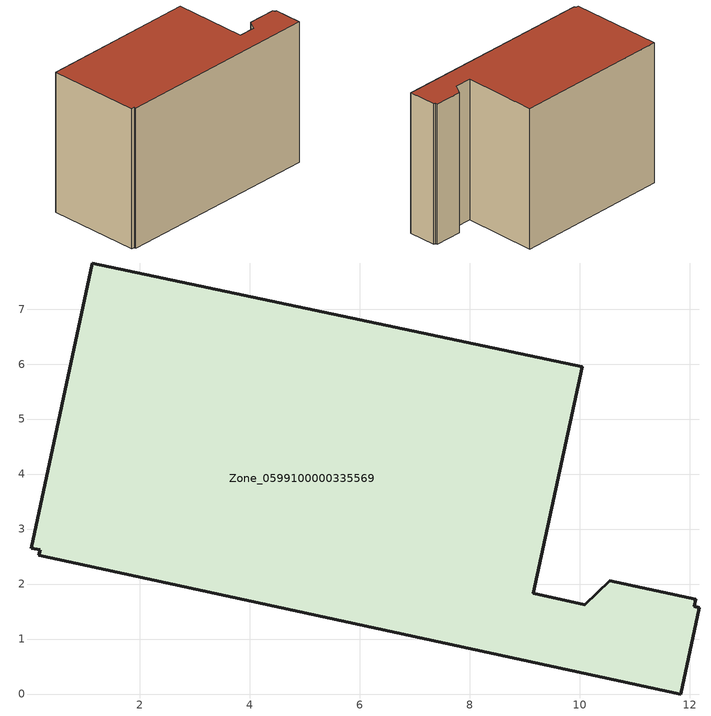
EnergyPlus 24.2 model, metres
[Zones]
Zone_0599100000335569
 floor ground (C_G): 0.16,2.52 0.18,2.62 0.02,2.65 1.13,7.84 10.04,5.95 9.15,1.83 10.09,1.62 10.54,2.06 12.11,1.72 12.08,1.59 12.17,1.57 11.83,0 z0
 wall outside (C_F): 11.83,0 12.17,1.57 12.08,1.59 12.11,1.72 10.54,2.06 10.09,1.62 9.15,1.83 10.04,5.95 1.13,7.84 0.02,2.65 0.18,2.62 0.16,2.52 11.83,0 z0:8.22
 roof outside (C_R): 0.18,2.62 0.16,2.52 11.83,0 12.17,1.57 12.08,1.59 12.11,1.72 10.54,2.06 10.09,1.62 9.15,1.83 10.04,5.95 1.13,7.84 0.02,2.65 z8.22
[BUILDING]
Pand.0599100000335569: North Axis=0; Terrain=City; Loads Convergence Tolerance Value=0.04; Temperature Convergence Tolerance Value=0.4; Solar Distribution=FullExterior; Maximum Number of Warmup Days=25; Minimum Number of Warmup Days=1
[Site:Location]
Rotterdam.The.Hague.AP_ZH_NLD Design_Conditions: Latitude=51.96; Longitude=4.45; Time Zone=1; Elevation=-4.5
[SITE:GROUNDTEMPERATURE:BUILDINGSURFACE]
18, 18, 18, 18, 18, 18, 18, 18, 18, 18, 18, 18
[MATERIAL] Thermal Absorptance=0.9; Solar Absorptance=0.7; Visible Absorptance=0.7
Name | Roughness | Thickness | Conductivity | Density | Specific Heat
G.TI.1975-1991 | MediumSmooth | 0.15 | 0.288461 | 540 | 1210
F.TI.1975-1991 | Rough | 0.3 | 0.230769 | 1920 | 840
R.TI.1975-1991 | MediumRough | 0.2 | 0.153846 | 1500 | 1000
[CONSTRUCTION]
C_G: G.TI.1975-1991
C_F: F.TI.1975-1991
C_R: R.TI.1975-1991
[ZONE]
Zone_0599100000335569: Type=1; Multiplier=1; Ceiling Height=Autocalculate; Volume=Autocalculate; Floor Area=autocalculate; Part of Total Floor Area=Yes
[ZONEINFILTRATION:DESIGNFLOWRATE]
Infil_Zone_0599100000335569: Zone or ZoneList or Space or SpaceList=Zone_0599100000335569; Schedule=AlwaysOn; Design Flow Rate Calculation Method=Flow/Area; Flow Rate per Floor Area=0.003; Constant Term Coefficient=1; Temperature Term Coefficient=0; Velocity Term Coefficient=0; Velocity Squared Term Coefficient=0
[HVACTEMPLATE:ZONE:IDEALLOADSAIRSYSTEM]
Zone_0599100000335569: Maximum Heating Supply Air Temperature=50; Minimum Cooling Supply Air Temperature=13; Maximum Heating Supply Air Humidity Ratio=0.0156; Minimum Cooling Supply Air Humidity Ratio=0.0077; Heating Limit=NoLimit; Cooling Limit=NoLimit; Dehumidification Control Type=ConstantSensibleHeatRatio; Cooling Sensible Heat Ratio=0.7; Dehumidification Setpoint=60; Humidification Control Type=None; Humidification Setpoint=30; Outdoor Air Method=None; Outdoor Air Flow Rate per Person=0.00944; Outdoor Air Flow Rate per Zone Floor Area=0; Outdoor Air Flow Rate per Zone=0; Demand Controlled Ventilation Type=None; Outdoor Air Economizer Type=NoEconomizer; Heat Recovery Type=None; Sensible Heat Recovery Effectiveness=0.7; Latent Heat Recovery Effectiveness=0.65
[ZONECONTROL:THERMOSTAT]
ThermostatControl_Zone_0599100000335569: Zone or ZoneList=Zone_0599100000335569; Control Type Schedule=DualSetpointControlType; Control 1=Thermostat_Zone_0599100000335569; Temperature Difference Between Cutout And Setpoint=0
[THERMOSTATSETPOINT:DUALSETPOINT]
Thermostat_Zone_0599100000335569: Heating Setpoint Temperature Schedule=HeatingSetpoint_Zone_0599100000335569; Cooling Setpoint Temperature Schedule=CoolingSetpoint_Zone_0599100000335569
[SCHEDULE:COMPACT]
HeatingSetpoint_Zone_0599100000335569: Through: 12/31, For: AllDays, Until: 24:00, 21
CoolingSetpoint_Zone_0599100000335569: Through: 12/31, For: AllDays, Until: 24:00, 24
DualSetpointControlType: Through: 12/31, For: AllDays, Until: 24:00, 4
AlwaysOn: Through: 12/31, For: AllDays, Until: 24:00, 1
